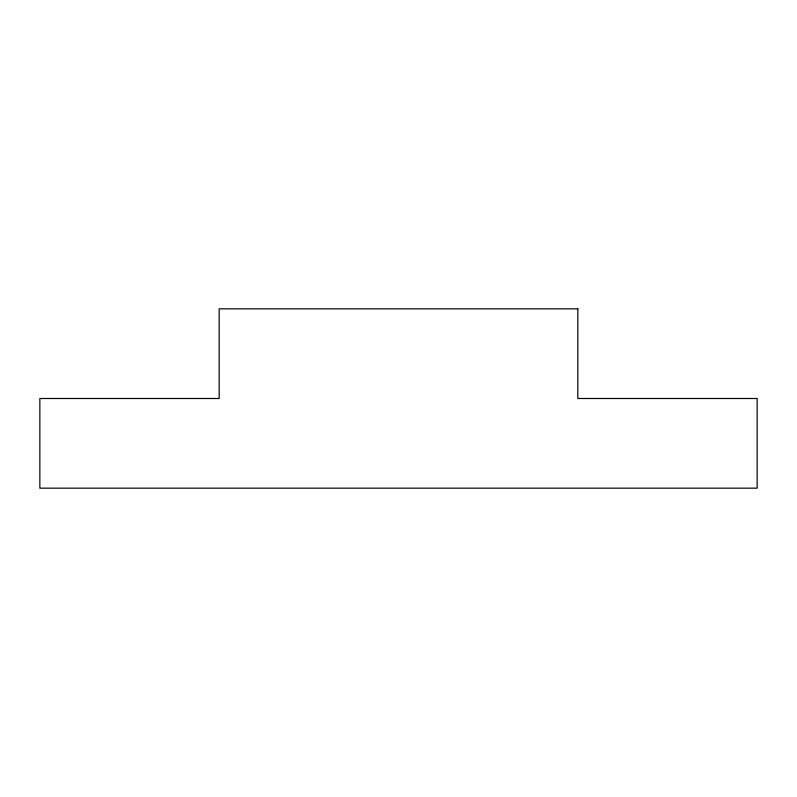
<?xml version="1.0" encoding="UTF-8"?>
<svg xmlns="http://www.w3.org/2000/svg" width="797" height="797" viewBox="0 0 797 797"><rect width="100%" height="100%" fill="white"/><g stroke="black" fill="none" stroke-linecap="round" stroke-linejoin="round"><path stroke-width="1.2" d="M577.825 308.837L219.175 308.837L219.175 398.5L39.85 398.5L39.85 488.162L757.15 488.162L757.15 398.5L577.825 398.5L577.825 308.837"/></g></svg>
